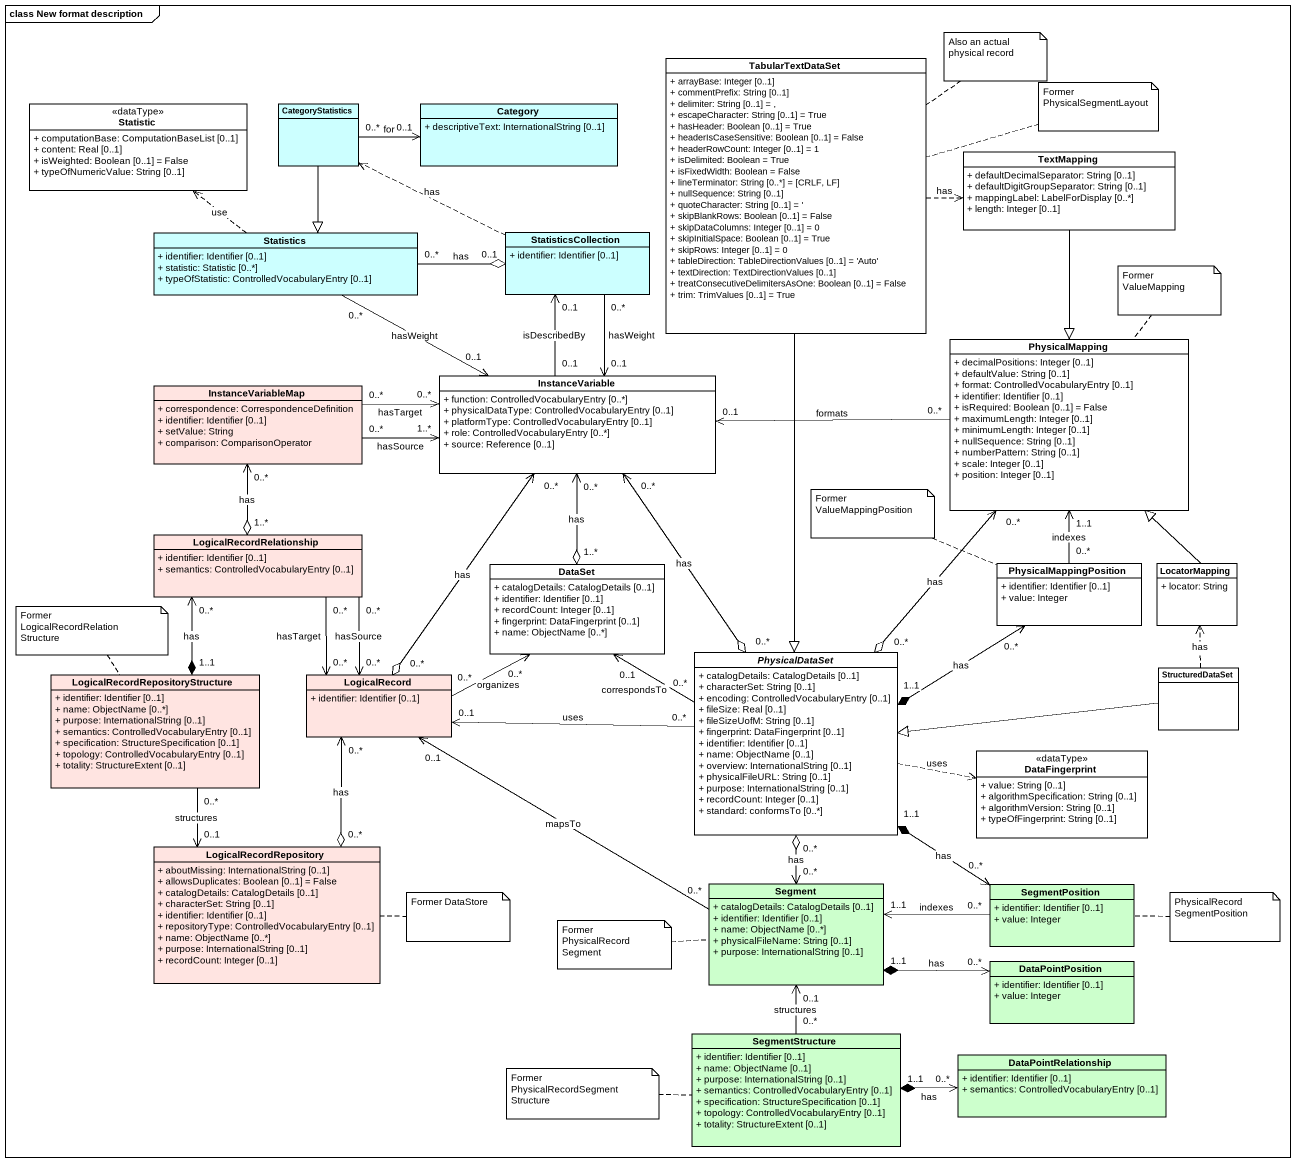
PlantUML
@startuml
mainframe class New format description
hide circle
hide empty members
skinparam classAttributeIconSize 0
class TabularTextDataSet {
  + arrayBase: Integer [0..1]
  + commentPrefix: String [0..1]
  + delimiter: String [0..1] = ,
  + escapeCharacter: String [0..1] = True
  + hasHeader: Boolean [0..1] = True
  + headerIsCaseSensitive: Boolean [0..1] = False
  + headerRowCount: Integer [0..1] = 1
  + isDelimited: Boolean = True
  + isFixedWidth: Boolean = False
  + lineTerminator: String [0..*] = [CRLF, LF]
  + nullSequence: String [0..1]
  + quoteCharacter: String [0..1] = '
  + skipBlankRows: Boolean [0..1] = False
  + skipDataColumns: Integer [0..1] = 0
  + skipInitialSpace: Boolean [0..1] = True
  + skipRows: Integer [0..1] = 0
  + tableDirection: TableDirectionValues [0..1] = 'Auto'
  + textDirection: TextDirectionValues [0..1]
  + treatConsecutiveDelimitersAsOne: Boolean [0..1] = False
  + trim: TrimValues [0..1] = True
}
class Statistic <<dataType>> {
  + computationBase: ComputationBaseList [0..1]
  + content: Real [0..1]
  + isWeighted: Boolean [0..1] = False
  + typeOfNumericValue: String [0..1]
}
class CategoryStatistics #CCFFFF
class Category #CCFFFF {
  + descriptiveText: InternationalString [0..1]
}
class TextMapping {
  + defaultDecimalSeparator: String [0..1]
  + defaultDigitGroupSeparator: String [0..1]
  + mappingLabel: LabelForDisplay [0..*]
  + length: Integer [0..1]
}
class Statistics #CCFFFF {
  + identifier: Identifier [0..1]
  + statistic: Statistic [0..*]
  + typeOfStatistic: ControlledVocabularyEntry [0..1]
}
class StatisticsCollection #CCFFFF {
  + identifier: Identifier [0..1]
}
class PhysicalMapping {
  + decimalPositions: Integer [0..1]
  + defaultValue: String [0..1]
  + format: ControlledVocabularyEntry [0..1]
  + identifier: Identifier [0..1]
  + isRequired: Boolean [0..1] = False
  + maximumLength: Integer [0..1]
  + minimumLength: Integer [0..1]
  + nullSequence: String [0..1]
  + numberPattern: String [0..1]
  + scale: Integer [0..1]
  + position: Integer [0..1]
}
class InstanceVariable #FFFFFF {
  + function: ControlledVocabularyEntry [0..*]
  + physicalDataType: ControlledVocabularyEntry [0..1]
  + platformType: ControlledVocabularyEntry [0..1]
  + role: ControlledVocabularyEntry [0..*]
  + source: Reference [0..1]
}
class InstanceVariableMap #FFE4E1 {
  + correspondence: CorrespondenceDefinition
  + identifier: Identifier [0..1]
  + setValue: String
  + comparison: ComparisonOperator
}
class LogicalRecordRelationship #FFE4E1 {
  + identifier: Identifier [0..1]
  + semantics: ControlledVocabularyEntry [0..1]
}
class DataSet #FFFFFF {
  + catalogDetails: CatalogDetails [0..1]
  + identifier: Identifier [0..1]
  + recordCount: Integer [0..1]
  + fingerprint: DataFingerprint [0..1]
  + name: ObjectName [0..*]
}
class PhysicalMappingPosition {
  + identifier: Identifier [0..1]
  + value: Integer
}
class LocatorMapping {
  + locator: String
}
abstract class PhysicalDataSet {
  + catalogDetails: CatalogDetails [0..1]
  + characterSet: String [0..1]
  + encoding: ControlledVocabularyEntry [0..1]
  + fileSize: Real [0..1]
  + fileSizeUofM: String [0..1]
  + fingerprint: DataFingerprint [0..1]
  + identifier: Identifier [0..1]
  + name: ObjectName [0..1]
  + overview: InternationalString [0..1]
  + physicalFileURL: String [0..1]
  + purpose: InternationalString [0..1]
  + recordCount: Integer [0..1]
  + standard: conformsTo [0..*]
}
class "LogicalRecordRepositoryStructure" as LogicalRecordRepositoryStruc #FFE4E1 {
  + identifier: Identifier [0..1]
  + name: ObjectName [0..*]
  + purpose: InternationalString [0..1]
  + semantics: ControlledVocabularyEntry [0..1]
  + specification: StructureSpecification [0..1]
  + topology: ControlledVocabularyEntry [0..1]
  + totality: StructureExtent [0..1]
}
class LogicalRecord #FFE4E1 {
  + identifier: Identifier [0..1]
}
class StructuredDataSet
class DataFingerprint <<dataType>> {
  + value: String [0..1]
  + algorithmSpecification: String [0..1]
  + algorithmVersion: String [0..1]
  + typeOfFingerprint: String [0..1]
}
class LogicalRecordRepository #FFE4E1 {
  + aboutMissing: InternationalString [0..1]
  + allowsDuplicates: Boolean [0..1] = False
  + catalogDetails: CatalogDetails [0..1]
  + characterSet: String [0..1]
  + identifier: Identifier [0..1]
  + repositoryType: ControlledVocabularyEntry [0..1]
  + name: ObjectName [0..*]
  + purpose: InternationalString [0..1]
  + recordCount: Integer [0..1]
}
class Segment #CCFFCC {
  + catalogDetails: CatalogDetails [0..1]
  + identifier: Identifier [0..1]
  + name: ObjectName [0..*]
  + physicalFileName: String [0..1]
  + purpose: InternationalString [0..1]
}
class SegmentPosition #CCFFCC {
  + identifier: Identifier [0..1]
  + value: Integer
}
class DataPointPosition #CCFFCC {
  + identifier: Identifier [0..1]
  + value: Integer
}
class SegmentStructure #CCFFCC {
  + identifier: Identifier [0..1]
  + name: ObjectName [0..1]
  + purpose: InternationalString [0..1]
  + semantics: ControlledVocabularyEntry [0..1]
  + specification: StructureSpecification [0..1]
  + topology: ControlledVocabularyEntry [0..1]
  + totality: StructureExtent [0..1]
}
class DataPointRelationship #CCFFCC {
  + identifier: Identifier [0..1]
  + semantics: ControlledVocabularyEntry [0..1]
}
TabularTextDataSet .right.> TextMapping : has
TabularTextDataSet --|> PhysicalDataSet
CategoryStatistics "0..*" -right-> "0..1" Category : for
CategoryStatistics --|> Statistics
TextMapping --|> PhysicalMapping
Statistics .up.> Statistic : use
Statistics "0..*" -right-o "0..1" StatisticsCollection : has
Statistics "0..*" -right-> "0..1" InstanceVariable : hasWeight
StatisticsCollection .left.> CategoryStatistics : has
StatisticsCollection "0..*" --> "0..1" InstanceVariable : hasWeight
PhysicalMapping "0..*" -left-> "0..1" InstanceVariable : formats
PhysicalMapping "0..*" <--o "0..*" PhysicalDataSet : has
InstanceVariable "0..1" -up-> "0..1" StatisticsCollection : isDescribedBy
InstanceVariable "0..*" <--o "1..*" DataSet : has
InstanceVariable "0..*" <--o "0..*" PhysicalDataSet : has
InstanceVariable "0..*" <--o "0..*" LogicalRecord : has
InstanceVariableMap "0..*" -right-> "1..*" InstanceVariable : hasSource
InstanceVariableMap "0..*" -right-> "0..*" InstanceVariable : hasTarget
InstanceVariableMap "0..*" <--o "1..*" LogicalRecordRelationship : has
LogicalRecordRelationship "0..*" <--* "1..1" LogicalRecordRepositoryStruc : has
LogicalRecordRelationship "0..*" --> "0..*" LogicalRecord : hasSource
LogicalRecordRelationship "0..*" --> "0..*" LogicalRecord : hasTarget
PhysicalMappingPosition "0..*" -up-> "1..1" PhysicalMapping : indexes
PhysicalMappingPosition "0..*" <-left-* "1..1" PhysicalDataSet : has
LocatorMapping -up-|> PhysicalMapping
PhysicalDataSet "0..*" -up-> "0..1" DataSet : correspondsTo
PhysicalDataSet "0..*" -left-> "0..1" LogicalRecord : uses
PhysicalDataSet .right.> DataFingerprint : uses
LogicalRecordRepositoryStruc "0..*" --> "0..1" LogicalRecordRepository : structures
LogicalRecord "0..*" -right-> "0..*" DataSet : organizes
LogicalRecord "0..*" <--o "0..*" LogicalRecordRepository : has
StructuredDataSet .up.> LocatorMapping : has
StructuredDataSet -left-|> PhysicalDataSet
Segment "0..*" <-up-o "0..*" PhysicalDataSet : has
Segment "0..*" -left-> "0..1" LogicalRecord : mapsTo
SegmentPosition "0..*" <-up-* "1..1" PhysicalDataSet : has
SegmentPosition "0..*" -left-> "1..1" Segment : indexes
DataPointPosition "0..*" <-left-* "1..1" Segment : has
SegmentStructure "0..*" -up-> "0..1" Segment : structures
DataPointRelationship "0..*" <-left-* "1..1" SegmentStructure : has
note top of TabularTextDataSet : Also an actual physical record
note right of TabularTextDataSet : Former PhysicalSegmentLayout
note top of PhysicalMapping : Former ValueMapping
note left of PhysicalMappingPosition : Former ValueMappingPosition
note top of LogicalRecordRepositoryStruc : Former LogicalRecordRelationStructure
note right of LogicalRecordRepository : Former DataStore
note right of SegmentPosition : PhysicalRecordSegmentPosition
note left of Segment : Former PhysicalRecordSegment
note left of SegmentStructure : Former PhysicalRecordSegmentStructure
@enduml
